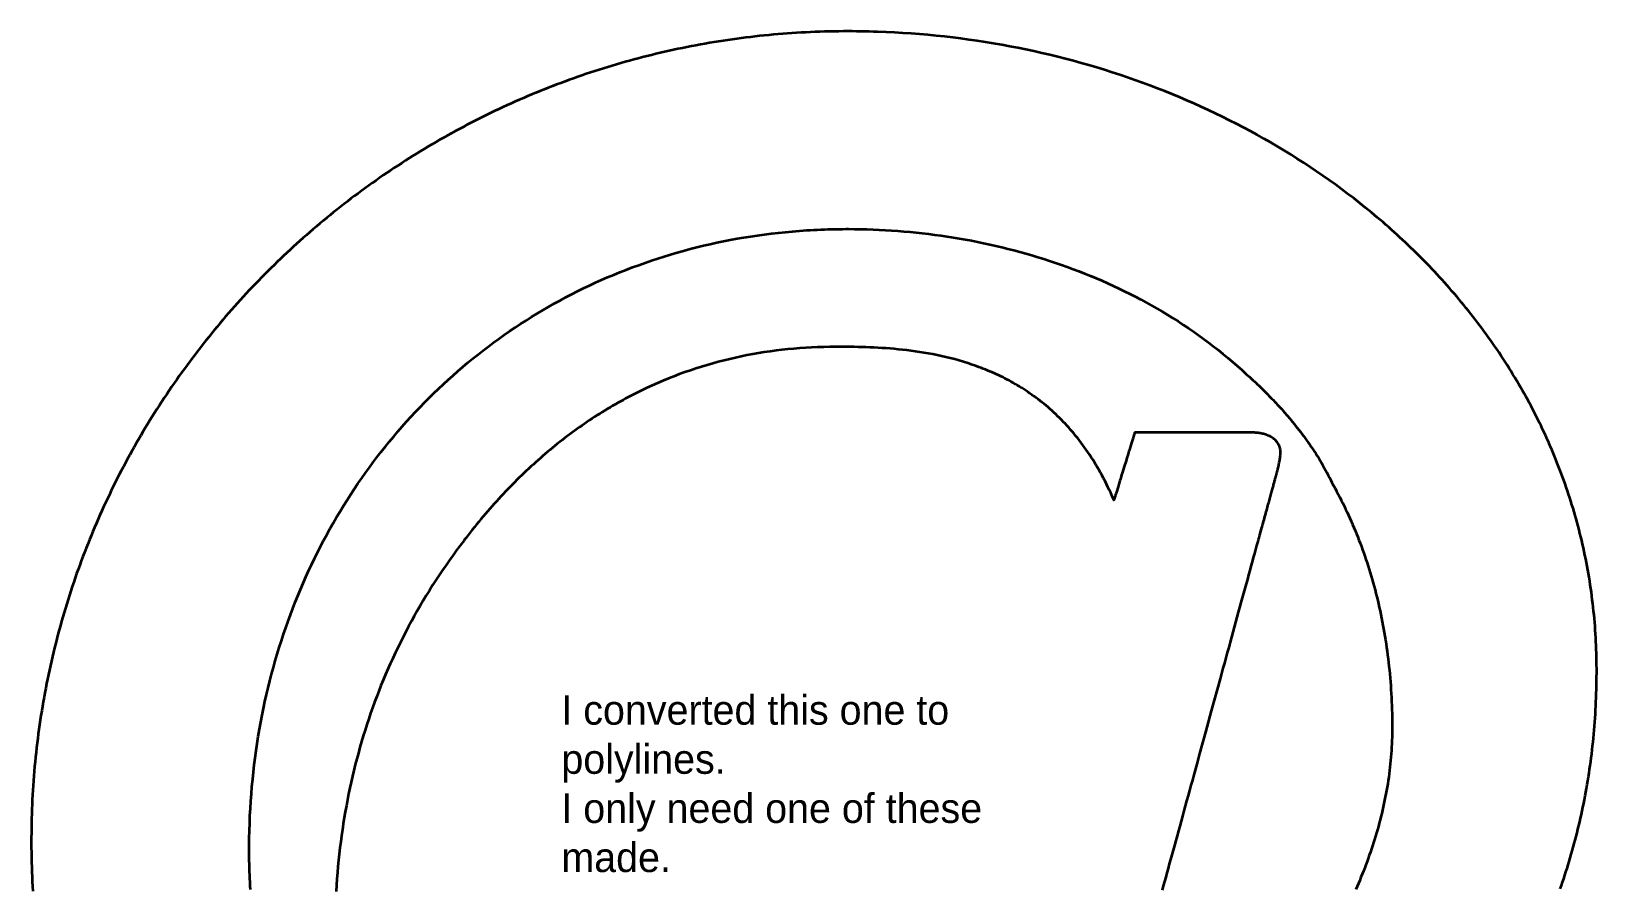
# Model space of a CAD drawing. Header units: inches. Extents: x -10 to 141, y 12 to 85.
# Drawn here: x 70.3 to 140.7, y 46.4 to 85 of the extents above; entities that cross this region are included whole.
import ezdxf

# ---------------------------------------------------------------- set-up
doc = ezdxf.new("R2010")
doc.units = ezdxf.units.IN
doc.header["$MEASUREMENT"] = 0
doc.layers.add('Layer 1', color=7, linetype='Continuous')

msp = doc.modelspace()

# ---------------------------------------------------------------- linework, layer by layer
at = {"layer": 'Layer 1', "color": 250, "lineweight": 35}
for points in [[(139.1, 46.426), (139.154, 46.579), (139.207, 46.733), (139.259, 46.887), (139.31, 47.042), (139.361, 47.198), (139.41, 47.354), (139.459, 47.511), (139.507, 47.669), (139.554, 47.827), (139.601, 47.986), (139.646, 48.145), (139.691, 48.305), (139.735, 48.466), (139.778, 48.628), (139.82, 48.79), (139.861, 48.952), (139.901, 49.115), (139.941, 49.279), (139.979, 49.444), (140.017, 49.609), (140.054, 49.775), (140.09, 49.941), (140.125, 50.108), (140.159, 50.276), (140.192, 50.444), (140.225, 50.613), (140.256, 50.782), (140.286, 50.952), (140.316, 51.123), (140.345, 51.294), (140.372, 51.466), (140.399, 51.639), (140.425, 51.812), (140.449, 51.986), (140.473, 52.16), (140.496, 52.335), (140.518, 52.511), (140.539, 52.687), (140.559, 52.864), (140.578, 53.041), (140.596, 53.219), (140.613, 53.398), (140.628, 53.577), (140.643, 53.757), (140.657, 53.938), (140.67, 54.119), (140.682, 54.301), (140.693, 54.483), (140.702, 54.666), (140.711, 54.85), (140.719, 55.034), (140.725, 55.219), (140.731, 55.404), (140.735, 55.59), (140.739, 55.777), (140.741, 55.964), (140.742, 56.152), (140.742, 56.246), (140.742, 56.27), (140.742, 56.292), (140.742, 56.336), (140.741, 56.511), (140.739, 56.686), (140.736, 56.861), (140.731, 57.035), (140.725, 57.209), (140.718, 57.383), (140.71, 57.557), (140.701, 57.73), (140.691, 57.902), (140.679, 58.075), (140.667, 58.247), (140.653, 58.419), (140.638, 58.59), (140.622, 58.761), (140.605, 58.931), (140.586, 59.102), (140.567, 59.272), (140.546, 59.441), (140.525, 59.61), (140.502, 59.779), (140.478, 59.948), (140.453, 60.116), (140.427, 60.283), (140.399, 60.451), (140.371, 60.618), (140.342, 60.784), (140.311, 60.95), (140.28, 61.116), (140.247, 61.281), (140.213, 61.446), (140.178, 61.611), (140.142, 61.775), (140.105, 61.939), (140.067, 62.103), (140.028, 62.266), (139.988, 62.428), (139.947, 62.591), (139.905, 62.752), (139.862, 62.914), (139.817, 63.075), (139.772, 63.235), (139.725, 63.396), (139.678, 63.555), (139.63, 63.715), (139.58, 63.874), (139.53, 64.032), (139.478, 64.19), (139.426, 64.348), (139.372, 64.505), (139.317, 64.662), (139.262, 64.819), (139.205, 64.975), (139.148, 65.13), (139.089, 65.285), (139.03, 65.44), (138.969, 65.594), (138.908, 65.748), (138.845, 65.901), (138.782, 66.054), (138.718, 66.206), (138.652, 66.358), (138.586, 66.51), (138.519, 66.661), (138.45, 66.811), (138.381, 66.962), (138.311, 67.111), (138.24, 67.26), (138.168, 67.409), (138.095, 67.557), (138.021, 67.705), (137.946, 67.853), (137.87, 67.999), (137.794, 68.146), (137.716, 68.292), (137.638, 68.437), (137.558, 68.582), (137.478, 68.726), (137.397, 68.87), (137.314, 69.014), (137.231, 69.157), (137.147, 69.299), (137.063, 69.441), (136.977, 69.583), (136.89, 69.724), (136.803, 69.864), (136.715, 70.004), (136.625, 70.144), (136.535, 70.283), (136.444, 70.421), (136.352, 70.559), (136.26, 70.696), (136.166, 70.833), (136.072, 70.97), (135.977, 71.105), (135.881, 71.241), (135.784, 71.376), (135.686, 71.51), (135.587, 71.644), (135.488, 71.777), (135.388, 71.909), (135.287, 72.042), (135.185, 72.173), (135.082, 72.304), (134.979, 72.435), (134.874, 72.565), (134.769, 72.694), (134.663, 72.823), (134.556, 72.951), (134.449, 73.079), (134.341, 73.206), (134.232, 73.333), (134.122, 73.459), (134.011, 73.585), (133.9, 73.71), (133.787, 73.834), (133.675, 73.958), (133.561, 74.081), (133.446, 74.204), (133.331, 74.326), (133.215, 74.448), (133.098, 74.569), (132.981, 74.689), (132.863, 74.809), (132.744, 74.928), (132.624, 75.047), (132.503, 75.165), (132.382, 75.282), (132.26, 75.399), (132.138, 75.515), (132.014, 75.631), (131.89, 75.746), (131.766, 75.86), (131.64, 75.974), (131.514, 76.088), (131.387, 76.2), (131.26, 76.312), (131.131, 76.424), (130.873, 76.645), (130.611, 76.863), (130.347, 77.079), (130.081, 77.293), (129.811, 77.504), (129.54, 77.712), (129.265, 77.918), (128.988, 78.122), (128.708, 78.323), (128.426, 78.521), (128.142, 78.716), (127.855, 78.909), (127.565, 79.099), (127.274, 79.287), (126.979, 79.472), (126.683, 79.654), (126.384, 79.834), (126.083, 80.01), (125.78, 80.184), (125.474, 80.355), (125.167, 80.524), (124.857, 80.689), (124.545, 80.852), (124.231, 81.012), (123.915, 81.169), (123.597, 81.323), (123.277, 81.475), (122.955, 81.623), (122.63, 81.768), (122.305, 81.911), (121.977, 82.051), (121.647, 82.187), (121.315, 82.321), (120.982, 82.451), (120.647, 82.579), (120.31, 82.703), (119.971, 82.825), (119.631, 82.943), (119.289, 83.059), (118.945, 83.171), (118.6, 83.28), (118.253, 83.386), (117.905, 83.489), (117.555, 83.588), (117.204, 83.684), (116.851, 83.778), (116.497, 83.868), (116.141, 83.954), (115.784, 84.038), (115.426, 84.118), (115.066, 84.195), (114.705, 84.268), (114.343, 84.339), (113.979, 84.406), (113.615, 84.469), (113.249, 84.529), (112.882, 84.586), (112.514, 84.639), (112.145, 84.689), (111.774, 84.736), (111.403, 84.779), (111.031, 84.818), (110.658, 84.854), (110.284, 84.887), (109.908, 84.916), (109.532, 84.941), (109.156, 84.963), (108.778, 84.982), (108.4, 84.996), (108.21, 85.002), (108.02, 85.008), (107.83, 85.012), (107.64, 85.015), (107.45, 85.017), (107.26, 85.019), (107.069, 85.019), (107.045, 85.019), (107.018, 85.019), (106.965, 85.019), (106.859, 85.019), (106.647, 85.017), (106.436, 85.014), (106.225, 85.01), (106.014, 85.005), (105.803, 84.999), (105.592, 84.991), (105.382, 84.982), (105.172, 84.972), (104.963, 84.961), (104.753, 84.949), (104.544, 84.935), (104.335, 84.92), (104.127, 84.904), (103.918, 84.887), (103.71, 84.869), (103.503, 84.85), (103.295, 84.829), (103.088, 84.808), (102.882, 84.785), (102.675, 84.761), (102.469, 84.736), (102.263, 84.71), (102.058, 84.682), (101.853, 84.654), (101.648, 84.624), (101.443, 84.593), (101.239, 84.562), (101.036, 84.529), (100.832, 84.494), (100.629, 84.459), (100.426, 84.423), (100.224, 84.385), (100.022, 84.347), (99.82, 84.307), (99.619, 84.267), (99.418, 84.225), (99.218, 84.182), (99.017, 84.138), (98.818, 84.093), (98.618, 84.046), (98.419, 83.999), (98.221, 83.951), (98.022, 83.901), (97.825, 83.851), (97.627, 83.799), (97.43, 83.747), (97.234, 83.693), (97.038, 83.638), (96.842, 83.583), (96.646, 83.526), (96.452, 83.468), (96.257, 83.409), (96.063, 83.349), (95.869, 83.288), (95.676, 83.226), (95.484, 83.163), (95.291, 83.099), (95.1, 83.034), (94.908, 82.968), (94.717, 82.901), (94.527, 82.832), (94.337, 82.763), (94.147, 82.693), (93.958, 82.622), (93.77, 82.55), (93.582, 82.476), (93.394, 82.402), (93.207, 82.327), (93.02, 82.251), (92.834, 82.174), (92.649, 82.095), (92.464, 82.016), (92.279, 81.936), (92.095, 81.855), (91.911, 81.773), (91.728, 81.69), (91.546, 81.606), (91.364, 81.521), (91.182, 81.435), (91.001, 81.348), (90.821, 81.26), (90.641, 81.171), (90.461, 81.082), (90.282, 80.991), (90.104, 80.899), (89.926, 80.807), (89.749, 80.713), (89.573, 80.619), (89.397, 80.524), (89.221, 80.427), (89.046, 80.33), (88.872, 80.232), (88.698, 80.133), (88.525, 80.033), (88.352, 79.932), (88.18, 79.83), (88.009, 79.728), (87.838, 79.624), (87.668, 79.519), (87.498, 79.414), (87.329, 79.308), (87.161, 79.201), (86.993, 79.093), (86.826, 78.984), (86.659, 78.874), (86.493, 78.763), (86.328, 78.652), (86.163, 78.539), (85.999, 78.426), (85.836, 78.312), (85.673, 78.197), (85.511, 78.081), (85.35, 77.964), (85.189, 77.847), (85.029, 77.728), (84.869, 77.609), (84.71, 77.489), (84.552, 77.368), (84.395, 77.246), (84.238, 77.123), (84.082, 77), (83.926, 76.876), (83.772, 76.75), (83.617, 76.625), (83.464, 76.498), (83.311, 76.37), (83.159, 76.242), (83.008, 76.113), (82.857, 75.983), (82.708, 75.852), (82.558, 75.72), (82.41, 75.588), (82.262, 75.455), (82.115, 75.321), (81.969, 75.186), (81.823, 75.051), (81.679, 74.914), (81.534, 74.777), (81.391, 74.639), (81.249, 74.501), (81.107, 74.361), (80.966, 74.221), (80.825, 74.08), (80.686, 73.939), (80.547, 73.796), (80.409, 73.653), (80.272, 73.509), (80.135, 73.364), (79.999, 73.219), (79.865, 73.073), (79.73, 72.926), (79.597, 72.778), (79.465, 72.63), (79.333, 72.481), (79.202, 72.331), (79.072, 72.181), (78.942, 72.029), (78.814, 71.877), (78.686, 71.725), (78.559, 71.571), (78.433, 71.417), (78.308, 71.262), (78.183, 71.107), (78.06, 70.951), (77.937, 70.794), (77.815, 70.636), (77.694, 70.478), (77.574, 70.319), (77.454, 70.16), (77.336, 69.999), (77.218, 69.838), (77.101, 69.677), (76.985, 69.514), (76.87, 69.351), (76.756, 69.188), (76.643, 69.024), (76.53, 68.859), (76.419, 68.693), (76.308, 68.527), (76.198, 68.36), (76.089, 68.192), (75.981, 68.024), (75.874, 67.855), (75.768, 67.686), (75.663, 67.516), (75.558, 67.345), (75.455, 67.174), (75.352, 67.002), (75.251, 66.829), (75.15, 66.656), (75.05, 66.483), (74.952, 66.308), (74.854, 66.133), (74.757, 65.958), (74.661, 65.781), (74.566, 65.605), (74.472, 65.427), (74.378, 65.249), (74.286, 65.071), (74.195, 64.892), (74.105, 64.712), (74.015, 64.531), (73.927, 64.351), (73.84, 64.169), (73.753, 63.987), (73.668, 63.805), (73.584, 63.621), (73.5, 63.438), (73.418, 63.253), (73.336, 63.069), (73.256, 62.883), (73.177, 62.697), (73.098, 62.511), (73.021, 62.324), (72.944, 62.136), (72.869, 61.948), (72.795, 61.76), (72.721, 61.571), (72.649, 61.381), (72.578, 61.191), (72.508, 61), (72.438, 60.809), (72.37, 60.617), (72.303, 60.425), (72.237, 60.232), (72.172, 60.039), (72.108, 59.846), (72.046, 59.651), (71.984, 59.457), (71.923, 59.261), (71.863, 59.066), (71.805, 58.87), (71.747, 58.673), (71.691, 58.476), (71.636, 58.278), (71.582, 58.08), (71.528, 57.882), (71.476, 57.683), (71.426, 57.483), (71.376, 57.283), (71.327, 57.083), (71.279, 56.882), (71.233, 56.681), (71.188, 56.479), (71.143, 56.277), (71.1, 56.074), (71.058, 55.871), (71.018, 55.668), (70.978, 55.464), (70.939, 55.259), (70.902, 55.055), (70.866, 54.849), (70.831, 54.644), (70.797, 54.438), (70.764, 54.231), (70.732, 54.024), (70.702, 53.817), (70.672, 53.61), (70.644, 53.402), (70.617, 53.193), (70.592, 52.984), (70.567, 52.775), (70.544, 52.565), (70.522, 52.355), (70.501, 52.145), (70.481, 51.934), (70.462, 51.723), (70.445, 51.512), (70.429, 51.3), (70.414, 51.087), (70.4, 50.875), (70.387, 50.662), (70.376, 50.449), (70.366, 50.235), (70.357, 50.021), (70.35, 49.807), (70.343, 49.592), (70.338, 49.377), (70.334, 49.161), (70.332, 48.946), (70.33, 48.73), (70.33, 48.621), (70.33, 48.511), (70.331, 48.291), (70.334, 48.071), (70.337, 47.852), (70.342, 47.632), (70.348, 47.413), (70.356, 47.195), (70.364, 46.977), (70.374, 46.759), (70.385, 46.542), (70.397, 46.325)], [(80.185, 46.403), (80.176, 46.566), (80.168, 46.728), (80.16, 46.891), (80.154, 47.054), (80.148, 47.218), (80.143, 47.382), (80.139, 47.546), (80.136, 47.71), (80.134, 47.875), (80.132, 48.04), (80.132, 48.205), (80.133, 48.374), (80.136, 48.711), (80.143, 49.047), (80.153, 49.381), (80.167, 49.715), (80.185, 50.047), (80.205, 50.377), (80.229, 50.707), (80.257, 51.035), (80.287, 51.362), (80.321, 51.687), (80.359, 52.011), (80.399, 52.334), (80.443, 52.655), (80.49, 52.975), (80.541, 53.294), (80.594, 53.611), (80.651, 53.927), (80.711, 54.241), (80.774, 54.553), (80.841, 54.864), (80.91, 55.174), (80.983, 55.482), (81.058, 55.788), (81.137, 56.093), (81.219, 56.397), (81.304, 56.698), (81.392, 56.998), (81.483, 57.297), (81.577, 57.594), (81.674, 57.889), (81.774, 58.182), (81.877, 58.473), (81.983, 58.763), (82.092, 59.051), (82.203, 59.338), (82.318, 59.622), (82.435, 59.905), (82.556, 60.186), (82.679, 60.465), (82.805, 60.742), (82.933, 61.018), (83.065, 61.291), (83.199, 61.563), (83.336, 61.832), (83.476, 62.1), (83.619, 62.366), (83.764, 62.629), (83.912, 62.891), (84.063, 63.151), (84.216, 63.409), (84.372, 63.664), (84.531, 63.918), (84.692, 64.169), (84.856, 64.419), (85.022, 64.666), (85.191, 64.911), (85.362, 65.154), (85.536, 65.395), (85.713, 65.634), (85.892, 65.87), (86.073, 66.104), (86.257, 66.336), (86.443, 66.566), (86.632, 66.794), (86.823, 67.019), (87.017, 67.242), (87.213, 67.462), (87.411, 67.68), (87.612, 67.896), (87.815, 68.11), (88.02, 68.321), (88.228, 68.529), (88.438, 68.736), (88.65, 68.939), (88.864, 69.141), (89.081, 69.34), (89.299, 69.536), (89.52, 69.73), (89.744, 69.921), (89.969, 70.11), (90.196, 70.296), (90.426, 70.48), (90.658, 70.661), (90.891, 70.839), (91.127, 71.015), (91.365, 71.188), (91.605, 71.358), (91.847, 71.526), (92.091, 71.691), (92.337, 71.854), (92.585, 72.013), (92.835, 72.17), (93.087, 72.324), (93.341, 72.476), (93.597, 72.624), (93.854, 72.77), (94.114, 72.913), (94.375, 73.052), (94.638, 73.19), (94.903, 73.324), (95.17, 73.455), (95.439, 73.583), (95.709, 73.709), (95.981, 73.831), (96.255, 73.951), (96.531, 74.067), (96.808, 74.181), (97.087, 74.291), (97.368, 74.399), (97.651, 74.503), (97.935, 74.604), (98.22, 74.702), (98.508, 74.797), (98.796, 74.889), (99.087, 74.978), (99.379, 75.064), (99.672, 75.146), (99.968, 75.225), (100.264, 75.301), (100.562, 75.374), (100.862, 75.444), (101.163, 75.51), (101.465, 75.573), (101.769, 75.632), (102.075, 75.689), (102.381, 75.742), (102.689, 75.791), (102.999, 75.838), (103.31, 75.88), (103.622, 75.92), (103.935, 75.956), (104.25, 75.988), (104.408, 76.003), (104.566, 76.018), (104.725, 76.031), (104.883, 76.043), (105.043, 76.055), (105.202, 76.065), (105.362, 76.075), (105.522, 76.084), (105.682, 76.092), (105.843, 76.099), (106.004, 76.105), (106.165, 76.111), (106.327, 76.115), (106.488, 76.119), (106.65, 76.121), (106.813, 76.123), (106.976, 76.124), (107.016, 76.124), (107.037, 76.124), (107.047, 76.124), (107.049, 76.124), (107.05, 76.124), (107.052, 76.124), (107.087, 76.124), (107.363, 76.122), (107.639, 76.118), (107.916, 76.111), (108.192, 76.102), (108.469, 76.09), (108.746, 76.075), (109.023, 76.058), (109.301, 76.039), (109.578, 76.016), (109.855, 75.991), (110.132, 75.964), (110.409, 75.934), (110.686, 75.901), (110.963, 75.866), (111.239, 75.828), (111.516, 75.787), (111.792, 75.744), (112.067, 75.698), (112.342, 75.65), (112.617, 75.599), (112.892, 75.545), (113.165, 75.489), (113.439, 75.43), (113.712, 75.368), (113.984, 75.304), (114.255, 75.237), (114.526, 75.167), (114.796, 75.095), (115.066, 75.02), (115.334, 74.942), (115.602, 74.861), (115.869, 74.778), (116.135, 74.693), (116.4, 74.604), (116.664, 74.513), (116.927, 74.419), (117.189, 74.323), (117.45, 74.223), (117.71, 74.121), (117.968, 74.017), (118.225, 73.909), (118.481, 73.799), (118.736, 73.686), (118.989, 73.571), (119.241, 73.452), (119.492, 73.331), (119.741, 73.208), (119.989, 73.081), (120.235, 72.952), (120.479, 72.82), (120.722, 72.685), (120.964, 72.547), (121.203, 72.407), (121.441, 72.264), (121.677, 72.118), (121.912, 71.969), (122.144, 71.818), (122.375, 71.664), (122.603, 71.507), (122.83, 71.347), (123.055, 71.184), (123.277, 71.019), (123.498, 70.851), (123.717, 70.68), (123.933, 70.506), (124.147, 70.329), (124.359, 70.15), (124.569, 69.967), (124.776, 69.782), (124.981, 69.594), (125.032, 69.547), (125.057, 69.523), (125.07, 69.511), (125.076, 69.505), (125.079, 69.502), (125.079, 69.502), (125.08, 69.502), (125.081, 69.501), (125.083, 69.499), (125.085, 69.497), (125.089, 69.494), (125.093, 69.491), (125.097, 69.487), (125.103, 69.482), (125.109, 69.477), (125.124, 69.464), (125.141, 69.449), (125.16, 69.432), (125.182, 69.412), (125.207, 69.39), (125.234, 69.366), (125.264, 69.339), (125.295, 69.31), (125.329, 69.279), (125.365, 69.245), (125.404, 69.21), (125.444, 69.172), (125.486, 69.132), (125.53, 69.091), (125.576, 69.047), (125.624, 69.001), (125.673, 68.953), (125.724, 68.903), (125.776, 68.851), (125.831, 68.797), (125.886, 68.741), (125.943, 68.684), (126.001, 68.624), (126.061, 68.563), (126.121, 68.5), (126.183, 68.435), (126.246, 68.369), (126.31, 68.3), (126.375, 68.23), (126.44, 68.159), (126.507, 68.086), (126.574, 68.011), (126.642, 67.935), (126.71, 67.857), (126.779, 67.777), (126.848, 67.696), (126.918, 67.614), (126.988, 67.53), (127.059, 67.445), (127.13, 67.358), (127.2, 67.271), (127.271, 67.181), (127.342, 67.091), (127.413, 66.999), (127.484, 66.906), (127.555, 66.812), (127.625, 66.716), (127.695, 66.62), (127.765, 66.522), (127.834, 66.423), (127.903, 66.323), (127.971, 66.223), (128.039, 66.121), (128.106, 66.018), (128.172, 65.914), (128.238, 65.809), (128.302, 65.703), (128.366, 65.597), (128.428, 65.489), (128.49, 65.381), (128.55, 65.272), (128.609, 65.162), (128.667, 65.051), (128.724, 64.94), (128.779, 64.828), (128.832, 64.715), (128.839, 64.701), (128.848, 64.685), (128.866, 64.652), (128.902, 64.588), (128.974, 64.457), (129.044, 64.326), (129.113, 64.194), (129.182, 64.062), (129.25, 63.928), (129.317, 63.794), (129.383, 63.66), (129.448, 63.524), (129.512, 63.387), (129.575, 63.25), (129.638, 63.112), (129.699, 62.974), (129.76, 62.834), (129.819, 62.694), (129.878, 62.553), (129.936, 62.411), (129.993, 62.268), (130.049, 62.125), (130.104, 61.981), (130.158, 61.836), (130.211, 61.691), (130.263, 61.544), (130.315, 61.397), (130.365, 61.249), (130.414, 61.1), (130.463, 60.951), (130.51, 60.8), (130.556, 60.649), (130.602, 60.497), (130.646, 60.345), (130.689, 60.191), (130.732, 60.037), (130.773, 59.882), (130.813, 59.726), (130.853, 59.57), (130.891, 59.413), (130.928, 59.254), (130.964, 59.096), (131, 58.936), (131.034, 58.775), (131.067, 58.614), (131.099, 58.452), (131.13, 58.289), (131.159, 58.126), (131.188, 57.962), (131.216, 57.796), (131.243, 57.63), (131.268, 57.464), (131.293, 57.296), (131.316, 57.128), (131.338, 56.959), (131.359, 56.789), (131.379, 56.618), (131.398, 56.447), (131.416, 56.275), (131.433, 56.101), (131.448, 55.928), (131.462, 55.753), (131.476, 55.578), (131.488, 55.401), (131.499, 55.224), (131.508, 55.047), (131.517, 54.868), (131.524, 54.689), (131.531, 54.508), (131.536, 54.327), (131.54, 54.146), (131.542, 53.963), (131.544, 53.78), (131.544, 53.688), (131.544, 53.665), (131.544, 53.653), (131.544, 53.647), (131.544, 53.639), (131.544, 53.563), (131.542, 53.413), (131.539, 53.262), (131.534, 53.112), (131.528, 52.962), (131.52, 52.811), (131.511, 52.661), (131.501, 52.511), (131.489, 52.36), (131.475, 52.21), (131.46, 52.06), (131.444, 51.91), (131.426, 51.76), (131.407, 51.61), (131.386, 51.461), (131.364, 51.311), (131.341, 51.162), (131.317, 51.013), (131.291, 50.864), (131.263, 50.715), (131.235, 50.566), (131.205, 50.418), (131.174, 50.27), (131.142, 50.122), (131.108, 49.974), (131.073, 49.827), (131.037, 49.68), (131, 49.533), (130.962, 49.387), (130.922, 49.24), (130.881, 49.095), (130.84, 48.949), (130.796, 48.804), (130.752, 48.659), (130.707, 48.514), (130.661, 48.37), (130.613, 48.227), (130.565, 48.083), (130.515, 47.941), (130.464, 47.798), (130.413, 47.656), (130.36, 47.515), (130.306, 47.373), (130.252, 47.233), (130.196, 47.093), (130.139, 46.953), (130.082, 46.814), (130.023, 46.675), (129.963, 46.537), (129.903, 46.4)], [(121.213, 46.379), (121.264, 46.567), (121.316, 46.758), (121.37, 46.952), (121.423, 47.149), (121.478, 47.348), (121.534, 47.551), (121.59, 47.756), (121.647, 47.964), (121.705, 48.174), (121.763, 48.387), (121.822, 48.602), (121.882, 48.82), (121.942, 49.039), (122.002, 49.26), (122.064, 49.484), (122.125, 49.709), (122.187, 49.936), (122.25, 50.164), (122.313, 50.394), (122.377, 50.626), (122.44, 50.859), (122.504, 51.093), (122.569, 51.328), (122.634, 51.564), (122.764, 52.039), (122.895, 52.517), (123.027, 52.998), (123.159, 53.48), (123.423, 54.445), (123.555, 54.926), (123.687, 55.406), (123.818, 55.884), (123.883, 56.122), (123.948, 56.359), (124.012, 56.594), (124.077, 56.829), (124.141, 57.063), (124.204, 57.295), (124.268, 57.526), (124.33, 57.755), (124.393, 57.983), (124.455, 58.209), (124.516, 58.434), (124.577, 58.656), (124.638, 58.877), (124.698, 59.095), (124.757, 59.312), (124.816, 59.526), (124.874, 59.738), (124.931, 59.947), (124.988, 60.154), (125.044, 60.358), (125.099, 60.559), (125.153, 60.758), (125.207, 60.954), (125.26, 61.146), (125.312, 61.336), (125.363, 61.522), (125.413, 61.705), (125.462, 61.885), (125.511, 62.061), (125.534, 62.148), (125.558, 62.234), (125.581, 62.319), (125.604, 62.403), (125.627, 62.486), (125.649, 62.568), (125.672, 62.649), (125.694, 62.729), (125.715, 62.808), (125.737, 62.886), (125.758, 62.963), (125.779, 63.039), (125.799, 63.114), (125.819, 63.188), (125.839, 63.261), (125.859, 63.333), (125.878, 63.403), (125.898, 63.473), (125.916, 63.541), (125.935, 63.609), (125.953, 63.675), (125.971, 63.74), (125.988, 63.804), (126.005, 63.866), (126.022, 63.928), (126.039, 63.988), (126.055, 64.047), (126.071, 64.105), (126.086, 64.162), (126.101, 64.217), (126.116, 64.271), (126.131, 64.324), (126.145, 64.375), (126.159, 64.426), (126.172, 64.474), (126.185, 64.522), (126.198, 64.568), (126.21, 64.613), (126.222, 64.657), (126.234, 64.699), (126.245, 64.74), (126.256, 64.779), (126.266, 64.817), (126.276, 64.854), (126.286, 64.889), (126.295, 64.923), (126.304, 64.955), (126.312, 64.986), (126.32, 65.015), (126.328, 65.043), (126.335, 65.069), (126.342, 65.094), (126.348, 65.117), (126.354, 65.139), (126.36, 65.159), (126.365, 65.177), (126.369, 65.194), (126.374, 65.21), (126.377, 65.224), (126.381, 65.236), (126.384, 65.246), (126.386, 65.255), (126.388, 65.263), (126.39, 65.268), (126.391, 65.272), (126.391, 65.274), (126.392, 65.275), (126.392, 65.278), (126.393, 65.283), (126.396, 65.294), (126.406, 65.338), (126.416, 65.383), (126.426, 65.429), (126.446, 65.525), (126.465, 65.621), (126.483, 65.717), (126.491, 65.764), (126.499, 65.809), (126.505, 65.853), (126.511, 65.895), (126.516, 65.936), (126.52, 65.973), (126.522, 66.008), (126.524, 66.04), (126.524, 66.044), (126.524, 66.046), (126.524, 66.047), (126.524, 66.048), (126.524, 66.052), (126.524, 66.082), (126.522, 66.112), (126.52, 66.141), (126.517, 66.17), (126.513, 66.198), (126.509, 66.225), (126.503, 66.252), (126.497, 66.278), (126.489, 66.304), (126.481, 66.329), (126.472, 66.353), (126.463, 66.377), (126.452, 66.4), (126.429, 66.444), (126.404, 66.487), (126.376, 66.527), (126.345, 66.565), (126.312, 66.601), (126.277, 66.635), (126.24, 66.667), (126.202, 66.697), (126.162, 66.725), (126.12, 66.751), (126.077, 66.775), (126.033, 66.798), (125.988, 66.819), (125.942, 66.838), (125.896, 66.856), (125.849, 66.872), (125.802, 66.887), (125.754, 66.9), (125.707, 66.912), (125.659, 66.922), (125.612, 66.931), (125.566, 66.939), (125.52, 66.945), (125.475, 66.951), (125.431, 66.955), (125.388, 66.958), (125.346, 66.96), (125.306, 66.961), (125.287, 66.962), (125.282, 66.962), (125.279, 66.962), (125.278, 66.962), (125.275, 66.962), (125.264, 66.962), (125.252, 66.962), (125.224, 66.962), (125.194, 66.963), (125.161, 66.964), (125.125, 66.965), (125.087, 66.966), (125.047, 66.967), (125.007, 66.968), (124.925, 66.97), (124.844, 66.97), (124.805, 66.97), (124.768, 66.969), (124.733, 66.968), (124.701, 66.966), (124.671, 66.964), (124.658, 66.962), (124.657, 66.962), (124.655, 66.962), (124.652, 66.962), (124.647, 66.962), (124.641, 66.962), (124.634, 66.962), (124.625, 66.962), (124.615, 66.962), (124.604, 66.962), (124.592, 66.962), (124.578, 66.962), (124.563, 66.962), (124.547, 66.962), (124.53, 66.962), (124.512, 66.962), (124.493, 66.962), (124.472, 66.962), (124.451, 66.962), (124.428, 66.962), (124.405, 66.962), (124.38, 66.962), (124.355, 66.962), (124.328, 66.962), (124.3, 66.962), (124.243, 66.962), (124.181, 66.962), (124.116, 66.962), (124.048, 66.962), (123.977, 66.962), (123.903, 66.962), (123.826, 66.962), (123.746, 66.962), (123.664, 66.962), (123.58, 66.962), (123.494, 66.962), (123.405, 66.962), (123.315, 66.962), (123.223, 66.962), (123.13, 66.962), (123.035, 66.962), (122.939, 66.962), (122.842, 66.962), (122.646, 66.962), (122.447, 66.962), (122.049, 66.962), (121.852, 66.962), (121.657, 66.962), (121.562, 66.962), (121.467, 66.962), (121.374, 66.962), (121.283, 66.962), (121.193, 66.962), (121.105, 66.962), (121.019, 66.962), (120.935, 66.962), (120.854, 66.962), (120.775, 66.962), (120.698, 66.962), (120.625, 66.962), (120.554, 66.962), (120.487, 66.962), (120.423, 66.962), (120.363, 66.962), (120.334, 66.962), (120.306, 66.962), (120.278, 66.962), (120.252, 66.962), (120.227, 66.962), (120.203, 66.962), (120.18, 66.962), (120.158, 66.962), (120.137, 66.962), (120.117, 66.962), (120.098, 66.962), (120.081, 66.962), (120.064, 66.962), (120.049, 66.962), (120.035, 66.962), (120.022, 66.962), (120.01, 66.962), (119.999, 66.962), (119.99, 66.962), (119.982, 66.962), (119.975, 66.962), (119.97, 66.962), (119.966, 66.962), (119.964, 66.962), (119.962, 66.962), (119.962, 66.962), (119.962, 66.961), (119.961, 66.959), (119.959, 66.953), (119.956, 66.943), (119.952, 66.93), (119.947, 66.913), (119.941, 66.894), (119.934, 66.871), (119.926, 66.846), (119.918, 66.818), (119.908, 66.787), (119.898, 66.753), (119.887, 66.717), (119.875, 66.679), (119.862, 66.638), (119.849, 66.595), (119.835, 66.55), (119.821, 66.503), (119.806, 66.454), (119.79, 66.404), (119.774, 66.352), (119.758, 66.298), (119.741, 66.243), (119.723, 66.186), (119.705, 66.128), (119.687, 66.069), (119.669, 66.009), (119.65, 65.948), (119.612, 65.824), (119.573, 65.697), (119.493, 65.44), (119.414, 65.182), (119.375, 65.055), (119.337, 64.931), (119.318, 64.87), (119.299, 64.81), (119.281, 64.751), (119.264, 64.693), (119.246, 64.637), (119.229, 64.581), (119.213, 64.528), (119.196, 64.475), (119.181, 64.425), (119.166, 64.376), (119.151, 64.329), (119.138, 64.284), (119.124, 64.241), (119.112, 64.201), (119.1, 64.162), (119.089, 64.126), (119.079, 64.093), (119.069, 64.062), (119.06, 64.033), (119.053, 64.008), (119.046, 63.986), (119.04, 63.966), (119.035, 63.95), (119.03, 63.936), (119.027, 63.926), (119.025, 63.92), (119.025, 63.918), (119.025, 63.917), (119.024, 63.917), (119.024, 63.918), (119.017, 63.935), (119.002, 63.97), (118.942, 64.109), (118.881, 64.246), (118.819, 64.381), (118.756, 64.514), (118.692, 64.645), (118.627, 64.775), (118.561, 64.902), (118.495, 65.028), (118.427, 65.152), (118.359, 65.274), (118.29, 65.395), (118.22, 65.514), (118.149, 65.631), (118.078, 65.746), (118.006, 65.859), (117.932, 65.971), (117.859, 66.081), (117.784, 66.19), (117.709, 66.297), (117.632, 66.402), (117.556, 66.505), (117.478, 66.607), (117.4, 66.708), (117.321, 66.806), (117.241, 66.903), (117.161, 66.999), (117.08, 67.093), (116.998, 67.185), (116.916, 67.276), (116.833, 67.366), (116.75, 67.454), (116.666, 67.54), (116.581, 67.625), (116.496, 67.708), (116.41, 67.79), (116.324, 67.871), (116.237, 67.95), (116.15, 68.027), (116.062, 68.103), (115.974, 68.178), (115.885, 68.252), (115.796, 68.324), (115.706, 68.395), (115.616, 68.464), (115.525, 68.532), (115.434, 68.599), (115.342, 68.664), (115.25, 68.728), (115.158, 68.791), (115.065, 68.853), (114.972, 68.913), (114.879, 68.972), (114.785, 69.03), (114.691, 69.087), (114.596, 69.142), (114.501, 69.196), (114.406, 69.25), (114.311, 69.301), (114.215, 69.352), (114.119, 69.402), (114.023, 69.45), (113.927, 69.498), (113.83, 69.544), (113.733, 69.589), (113.636, 69.633), (113.539, 69.676), (113.441, 69.718), (113.343, 69.759), (113.246, 69.799), (113.148, 69.838), (113.05, 69.876), (112.951, 69.913), (112.853, 69.949), (112.754, 69.984), (112.656, 70.018), (112.458, 70.084), (112.261, 70.146), (112.063, 70.204), (111.865, 70.259), (111.667, 70.31), (111.47, 70.358), (111.272, 70.404), (111.075, 70.446), (110.879, 70.485), (110.683, 70.521), (110.487, 70.555), (110.292, 70.586), (110.098, 70.615), (109.905, 70.641), (109.713, 70.665), (109.522, 70.687), (109.332, 70.706), (109.143, 70.724), (108.955, 70.74), (108.77, 70.754), (108.585, 70.766), (108.402, 70.777), (108.221, 70.786), (108.042, 70.794), (107.865, 70.801), (107.689, 70.806), (107.516, 70.81), (107.345, 70.814), (107.176, 70.816), (107.01, 70.818), (106.846, 70.819), (106.685, 70.82), (106.605, 70.82), (106.565, 70.82), (106.546, 70.82), (106.541, 70.82), (106.538, 70.82), (106.535, 70.82), (106.518, 70.82), (106.245, 70.818), (105.973, 70.813), (105.701, 70.805), (105.431, 70.793), (105.162, 70.777), (104.893, 70.759), (104.625, 70.737), (104.359, 70.712), (104.093, 70.683), (103.828, 70.651), (103.564, 70.616), (103.301, 70.577), (103.039, 70.535), (102.778, 70.489), (102.518, 70.441), (102.259, 70.388), (102.001, 70.333), (101.744, 70.273), (101.488, 70.211), (101.233, 70.145), (100.979, 70.075), (100.726, 70.003), (100.474, 69.926), (100.223, 69.846), (99.974, 69.763), (99.725, 69.677), (99.477, 69.586), (99.231, 69.493), (98.985, 69.396), (98.741, 69.295), (98.498, 69.191), (98.256, 69.083), (98.015, 68.972), (97.895, 68.915), (97.775, 68.858), (97.656, 68.799), (97.537, 68.74), (97.418, 68.679), (97.299, 68.618), (97.181, 68.556), (97.063, 68.493), (96.945, 68.429), (96.828, 68.364), (96.71, 68.298), (96.594, 68.232), (96.477, 68.164), (96.361, 68.096), (96.245, 68.027), (96.129, 67.957), (96.014, 67.886), (95.899, 67.814), (95.784, 67.741), (95.67, 67.667), (95.556, 67.593), (95.442, 67.517), (95.328, 67.441), (95.215, 67.364), (95.102, 67.286), (94.99, 67.206), (94.878, 67.127), (94.766, 67.046), (94.654, 66.964), (94.543, 66.881), (94.432, 66.798), (94.321, 66.713), (94.211, 66.628), (94.101, 66.542), (93.991, 66.455), (93.882, 66.366), (93.772, 66.278), (93.664, 66.188), (93.555, 66.097), (93.447, 66.005), (93.339, 65.913), (93.232, 65.819), (93.125, 65.725), (93.018, 65.629), (92.912, 65.533), (92.806, 65.436), (92.7, 65.338), (92.594, 65.239), (92.489, 65.139), (92.384, 65.038), (92.28, 64.937), (92.176, 64.834), (92.072, 64.731), (91.969, 64.626), (91.866, 64.521), (91.763, 64.414), (91.661, 64.307), (91.559, 64.199), (91.457, 64.09), (91.356, 63.98), (91.255, 63.869), (91.154, 63.757), (91.054, 63.645), (90.954, 63.531), (90.854, 63.416), (90.755, 63.301), (90.656, 63.184), (90.557, 63.067), (90.459, 62.949), (90.361, 62.829), (90.264, 62.709), (90.167, 62.588), (90.07, 62.466), (89.974, 62.343), (89.878, 62.219), (89.866, 62.204), (89.856, 62.19), (89.835, 62.163), (89.793, 62.108), (89.626, 61.888), (89.462, 61.667), (89.301, 61.445), (89.142, 61.222), (88.985, 60.998), (88.831, 60.773), (88.679, 60.547), (88.53, 60.32), (88.383, 60.092), (88.239, 59.863), (88.097, 59.634), (87.958, 59.403), (87.821, 59.171), (87.687, 58.939), (87.555, 58.705), (87.425, 58.47), (87.298, 58.235), (87.173, 57.998), (87.051, 57.761), (86.931, 57.522), (86.814, 57.283), (86.699, 57.043), (86.586, 56.801), (86.476, 56.559), (86.368, 56.315), (86.263, 56.071), (86.16, 55.826), (86.059, 55.579), (85.961, 55.332), (85.865, 55.084), (85.772, 54.834), (85.681, 54.584), (85.593, 54.333), (85.507, 54.08), (85.423, 53.827), (85.342, 53.573), (85.263, 53.317), (85.186, 53.061), (85.112, 52.804), (85.04, 52.545), (84.971, 52.286), (84.904, 52.025), (84.839, 51.764), (84.777, 51.502), (84.717, 51.238), (84.659, 50.974), (84.604, 50.708), (84.551, 50.441), (84.501, 50.174), (84.453, 49.905), (84.407, 49.636), (84.363, 49.365), (84.322, 49.093), (84.283, 48.821), (84.247, 48.547), (84.213, 48.272), (84.181, 47.996), (84.152, 47.719), (84.125, 47.441), (84.1, 47.162), (84.078, 46.882), (84.058, 46.601), (84.04, 46.319)]]:
    msp.add_lwpolyline(points, dxfattribs=at)

# ---------------------------------------------------------------- texts
at = {"insert": (94.173, 55.145), "char_height": 1.32586, "attachment_point": 1}
msp.add_mtext_dynamic_manual_height_columns('I converted this one to polylines.\\PI only need one of these made.', width=20.89807, gutter_width=1, heights=[0], dxfattribs=at)

doc.saveas('drawing.dxf')
